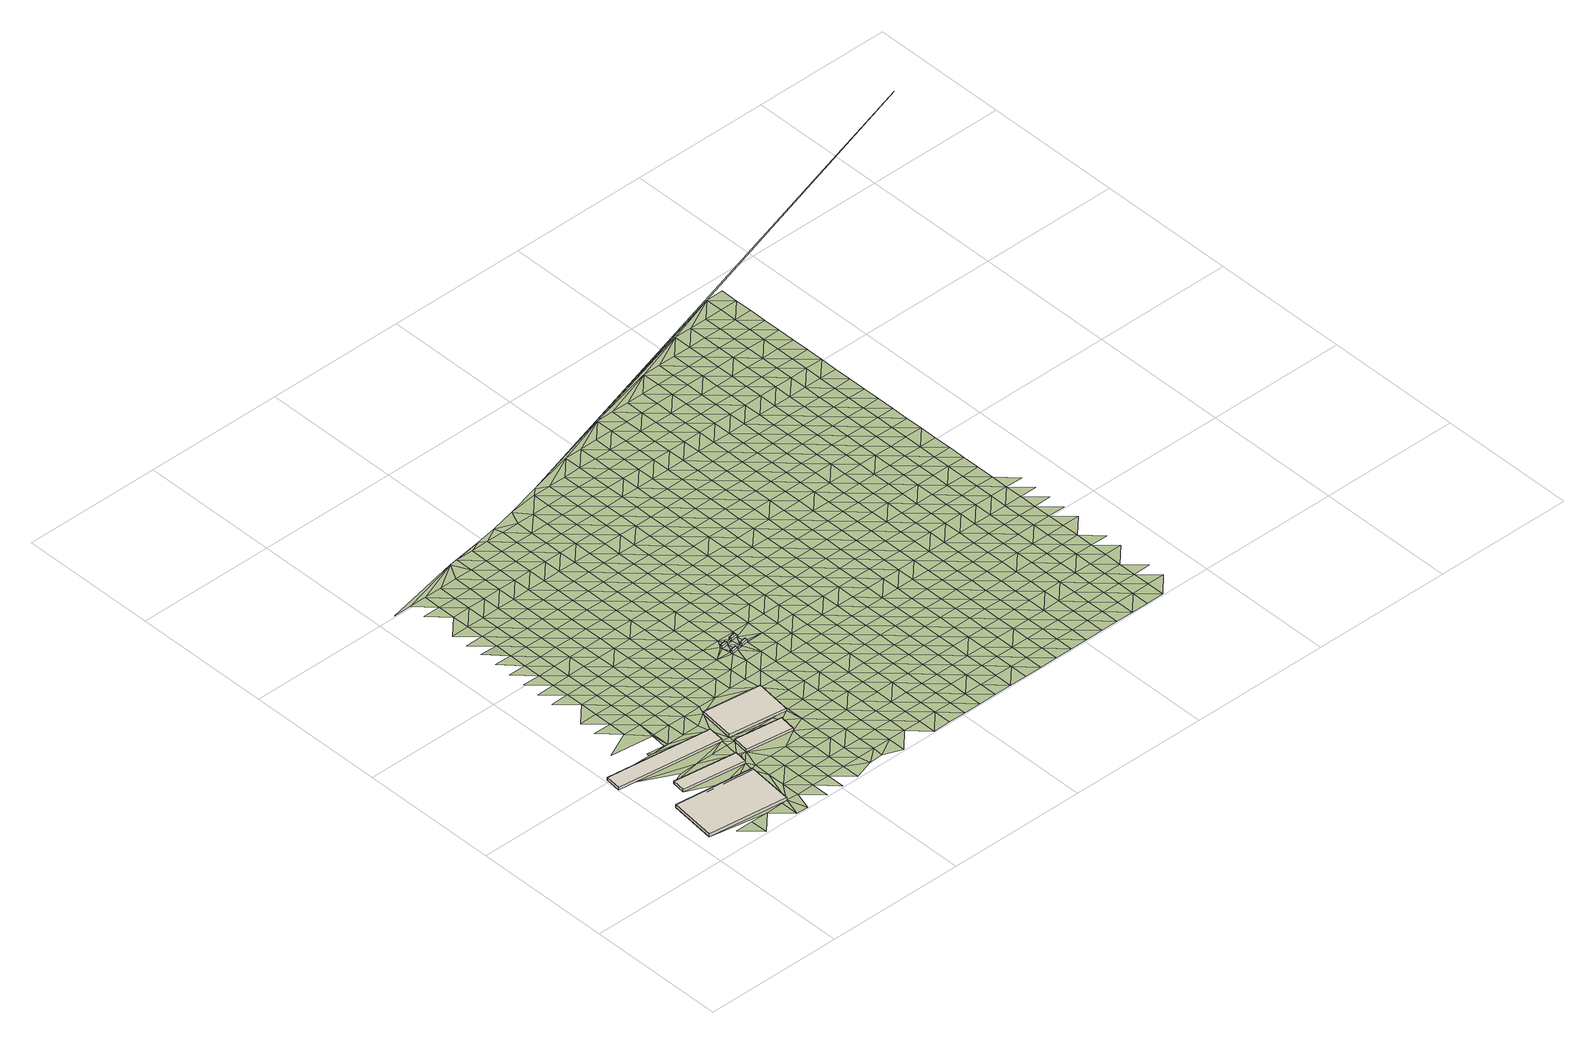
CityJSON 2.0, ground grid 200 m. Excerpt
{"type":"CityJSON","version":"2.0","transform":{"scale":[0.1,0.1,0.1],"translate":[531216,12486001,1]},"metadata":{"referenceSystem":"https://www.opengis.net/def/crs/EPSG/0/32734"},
"CityObjects":{
"building1":{"type":"Building","attributes":{"building":"industrial","building:levels":1,"building_height":4.1,"plus_code":"4FRW3FG7+6HF","ground_height":2.69,"roof_height":6.79},"geometry":[{"type":"Solid","lod":"1","boundaries":[[[[0,1,2,3]],[[1,4,5,2]],[[4,6,7,5]],[[6,0,3,7]],[[3,2,5,7]],[[6,4,1,0]]]]}]},
"building2":{"type":"Building","attributes":{"building":"industrial","building:levels":1,"building_height":4.1,"plus_code":"4FRW3FG7+JHM","ground_height":2.44,"roof_height":6.54},"geometry":[{"type":"Solid","lod":"1","boundaries":[[[[8,9,10,11]],[[9,12,13,10]],[[12,14,15,13]],[[14,8,11,15]],[[11,10,13,15]],[[14,12,9,8]]]]}]},
"building3":{"type":"Building","attributes":{"building":"industrial","building:levels":1,"building_height":4.1,"plus_code":"4FRW3FG7+CMM","ground_height":2.77,"roof_height":6.87},"geometry":[{"type":"Solid","lod":"1","boundaries":[[[[16,17,18,19]],[[17,20,21,18]],[[20,22,23,21]],[[22,16,19,23]],[[19,18,21,23]],[[22,20,17,16]]]]}]},
"building4":{"type":"Building","attributes":{"building":"industrial","building:levels":1,"building_height":4.1,"plus_code":"4FRW3FG8+C3W","ground_height":3.39,"roof_height":7.49},"geometry":[{"type":"Solid","lod":"1","boundaries":[[[[24,25,26,27]],[[25,28,29,26]],[[28,30,31,29]],[[30,24,27,31]],[[27,26,29,31]],[[30,28,25,24]]]]}]},
"building5":{"type":"Building","attributes":{"building":"industrial","building:levels":1,"building_height":4.1,"plus_code":"4FRW3FG8+J4H","ground_height":3.39,"roof_height":7.49},"geometry":[{"type":"Solid","lod":"1","boundaries":[[[[32,33,34,35]],[[33,36,37,34]],[[36,38,39,37]],[[38,32,35,39]],[[35,34,37,39]],[[38,36,33,32]]]]}]},
"building6":{"type":"Building","attributes":{"building":"transportation","building:levels":1,"amenity":"shelter","building_height":4.1,"plus_code":"4FRW3FG8+WCX","ground_height":3.29,"roof_height":7.39},"geometry":[{"type":"Solid","lod":"1","boundaries":[[[[40,41,42,43]],[[41,44,45,42]],[[44,46,47,45]],[[46,40,43,47]],[[43,42,45,47]],[[46,44,41,40]]]]}]},
"building7":{"type":"Building","attributes":{"building":"transportation","building:levels":1,"amenity":"shelter","building_height":4.1,"plus_code":"4FRW3FH8+2C4","ground_height":3.2,"roof_height":7.3},"geometry":[{"type":"Solid","lod":"1","boundaries":[[[[48,49,50,51]],[[49,52,53,50]],[[52,54,55,53]],[[54,48,51,55]],[[51,50,53,55]],[[54,52,49,48]]]]}]},
"building8":{"type":"Building","attributes":{"building":"transportation","building:levels":1,"amenity":"shelter","building_height":4.1,"plus_code":"4FRW3FG8+XG4","ground_height":3.11,"roof_height":7.21},"geometry":[{"type":"Solid","lod":"1","boundaries":[[[[56,57,58,59]],[[57,60,61,58]],[[60,62,63,61]],[[62,56,59,63]],[[59,58,61,63]],[[62,60,57,56]]]]}]},
"building9":{"type":"Building","attributes":{"building":"transportation","building:levels":1,"amenity":"shelter","building_height":4.1,"plus_code":"4FRW3FH8+2G7","ground_height":2.95,"roof_height":7.05},"geometry":[{"type":"Solid","lod":"1","boundaries":[[[[64,65,66,67]],[[65,68,69,66]],[[68,70,71,69]],[[70,64,67,71]],[[67,66,69,71]],[[70,68,65,64]]]]}]},
"terrain1":{"type":"TINRelief","geometry":[{"type":"CompositeSurface","lod":"1","boundaries":[[[72,73,74]],[[72,74,75]],[[76,77,75]],[[78,79,80]],[[0,81,82]],[[80,17,78]],[[83,84,75]],[[76,75,84]],[[85,86,87]],[[88,20,82]],[[84,83,76]],[[89,90,91]],[[92,76,83]],[[93,94,95]],[[87,86,96]],[[78,97,79]],[[78,17,98]],[[95,99,100]],[[92,101,76]],[[102,96,86]],[[90,86,91]],[[81,103,82]],[[99,104,105]],[[88,82,103]],[[101,106,76]],[[107,105,104]],[[76,106,108]],[[96,102,94]],[[99,95,109]],[[81,76,108]],[[95,94,109]],[[110,94,102]],[[78,98,111]],[[103,81,88]],[[90,102,86]],[[112,104,99]],[[106,101,113]],[[114,115,107]],[[110,109,94]],[[97,78,111]],[[109,112,99]],[[116,113,101]],[[102,117,110]],[[118,81,108]],[[81,118,88]],[[104,119,107]],[[114,120,121]],[[109,110,117]],[[108,106,122]],[[112,119,104]],[[117,102,123]],[[113,124,106]],[[125,114,107]],[[88,126,98]],[[118,108,122]],[[127,111,98]],[[120,128,129]],[[106,124,122]],[[88,118,130]],[[123,102,90]],[[112,109,131]],[[119,125,107]],[[126,88,130]],[[127,97,111]],[[117,131,109]],[[98,126,130]],[[120,114,132]],[[133,134,128]],[[119,112,135]],[[136,124,113]],[[130,118,137]],[[125,132,114]],[[137,118,122]],[[127,98,30]],[[30,98,130]],[[131,135,112]],[[136,113,138]],[[139,128,120]],[[117,123,140]],[[141,133,142]],[[30,97,127]],[[125,119,143]],[[124,144,122]],[[123,90,145]],[[132,139,120]],[[131,117,140]],[[119,135,143]],[[140,123,145]],[[136,144,124]],[[97,30,38]],[[146,133,128]],[[90,97,38]],[[142,147,148]],[[132,125,149]],[[137,122,150]],[[139,146,128]],[[151,130,137]],[[135,131,152]],[[143,149,125]],[[144,150,122]],[[30,153,38]],[[142,133,154]],[[147,155,156]],[[140,152,131]],[[139,132,157]],[[146,154,133]],[[145,90,36]],[[38,36,90]],[[135,158,143]],[[144,136,159]],[[149,157,132]],[[150,151,137]],[[36,140,145]],[[160,147,142]],[[155,161,162]],[[152,158,135]],[[163,159,136]],[[154,160,142]],[[38,153,164]],[[165,146,139]],[[149,143,166]],[[150,144,167]],[[157,168,139]],[[162,161,169]],[[155,147,170]],[[152,140,171]],[[158,166,143]],[[159,167,144]],[[151,172,130]],[[154,146,165]],[[171,140,36]],[[160,170,147]],[[139,168,165]],[[30,173,153]],[[149,174,157]],[[151,150,175]],[[176,161,155]],[[158,152,177]],[[178,179,169]],[[166,174,149]],[[175,150,167]],[[160,154,180]],[[181,159,163]],[[170,176,155]],[[171,177,152]],[[168,157,182]],[[165,180,154]],[[183,38,164]],[[166,158,184]],[[185,167,159]],[[186,187,178]],[[174,182,157]],[[175,188,151]],[[170,160,189]],[[161,190,169]],[[164,153,173]],[[176,191,161]],[[158,177,184]],[[36,192,171]],[[168,193,165]],[[160,180,189]],[[188,172,151]],[[185,159,181]],[[178,169,190]],[[174,166,194]],[[168,182,193]],[[161,191,190]],[[195,187,196]],[[176,170,197]],[[192,177,171]],[[175,167,198]],[[184,194,166]],[[185,199,167]],[[180,165,200]],[[189,197,170]],[[201,38,183]],[[186,178,202]],[[182,174,203]],[[188,175,198]],[[200,165,193]],[[198,167,199]],[[191,176,204]],[[184,177,205]],[[190,202,178]],[[194,203,174]],[[173,183,164]],[[189,180,206]],[[197,204,176]],[[192,205,177]],[[188,207,172]],[[208,185,181]],[[200,206,180]],[[193,182,209]],[[210,194,184]],[[199,185,208]],[[202,211,186]],[[203,212,182]],[[207,188,198]],[[196,187,186]],[[213,197,189]],[[191,214,190]],[[215,192,36]],[[204,216,191]],[[205,210,184]],[[208,181,217]],[[200,193,209]],[[173,172,218]],[[206,213,189]],[[209,182,212]],[[202,190,214]],[[203,194,219]],[[172,207,218]],[[191,216,214]],[[173,201,183]],[[204,197,220]],[[198,199,221]],[[210,219,194]],[[222,199,208]],[[206,200,223]],[[192,224,205]],[[213,220,197]],[[211,202,225]],[[226,212,203]],[[207,198,221]],[[218,201,173]],[[209,223,200]],[[221,199,222]],[[227,216,204]],[[210,205,224]],[[211,196,186]],[[225,202,214]],[[219,226,203]],[[192,228,224]],[[213,206,229]],[[220,227,204]],[[217,230,208]],[[209,212,231]],[[207,232,218]],[[215,228,192]],[[201,218,233]],[[223,229,206]],[[219,210,234]],[[222,208,230]],[[235,211,225]],[[226,231,212]],[[232,207,221]],[[230,217,236]],[[220,213,237]],[[216,238,214]],[[201,233,239]],[[227,240,216]],[[224,234,210]],[[241,223,209]],[[233,218,242]],[[213,229,237]],[[225,214,238]],[[226,219,243]],[[222,244,221]],[[216,240,238]],[[231,241,209]],[[218,232,242]],[[201,239,215]],[[196,211,235]],[[227,220,245]],[[219,234,243]],[[244,222,230]],[[246,229,223]],[[224,228,247]],[[239,233,248]],[[237,245,220]],[[249,228,215]],[[235,225,250]],[[231,226,251]],[[232,221,252]],[[241,246,223]],[[242,248,233]],[[240,227,253]],[[224,247,234]],[[238,250,225]],[[243,251,226]],[[228,249,247]],[[252,221,244]],[[237,229,254]],[[230,236,255]],[[245,253,227]],[[239,256,215]],[[241,231,257]],[[258,242,232]],[[246,254,229]],[[248,256,239]],[[243,234,259]],[[244,230,255]],[[250,260,235]],[[251,257,231]],[[258,232,252]],[[235,260,196]],[[261,245,237]],[[240,262,238]],[[253,263,240]],[[234,247,259]],[[242,264,248]],[[254,261,237]],[[265,249,215]],[[256,266,215]],[[267,246,241]],[[250,238,262]],[[268,251,243]],[[252,244,269]],[[257,270,241]],[[240,263,262]],[[242,258,264]],[[253,245,271]],[[259,268,243]],[[269,244,255]],[[266,265,215]],[[272,196,260]],[[254,246,267]],[[249,273,247]],[[261,271,245]],[[241,270,267]],[[260,250,274]],[[257,251,275]],[[256,248,276]],[[258,252,277]],[[248,264,278]],[[279,263,253]],[[274,250,262]],[[268,275,251]],[[249,265,273]],[[40,259,247]],[[277,252,269]],[[261,254,280]],[[266,256,276]],[[271,279,253]],[[248,278,276]],[[260,281,272]],[[282,270,257]],[[267,280,254]],[[268,259,54]],[[247,273,40]],[[258,283,264]],[[269,255,284]],[[281,260,274]],[[275,282,257]],[[258,277,285]],[[271,261,286]],[[263,287,262]],[[265,266,288]],[[46,259,40]],[[279,289,263]],[[284,255,290]],[[259,46,291]],[[292,196,272]],[[259,291,54]],[[270,293,267]],[[283,278,264]],[[261,280,286]],[[276,288,266]],[[258,285,283]],[[274,262,287]],[[275,268,294]],[[269,295,277]],[[296,272,281]],[[270,282,293]],[[263,289,287]],[[279,271,297]],[[268,54,294]],[[269,284,295]],[[41,40,273]],[[291,46,298]],[[280,267,299]],[[273,265,300]],[[286,297,271]],[[288,301,265]],[[46,44,298]],[[281,274,302]],[[282,275,303]],[[304,276,278]],[[277,305,285]],[[299,267,293]],[[291,298,306]],[[278,283,307]],[[296,292,272]],[[289,279,308]],[[302,274,287]],[[294,303,275]],[[265,301,300]],[[295,305,277]],[[44,306,298]],[[52,294,54]],[[41,273,300]],[[286,280,309]],[[276,304,288]],[[284,290,310]],[[297,308,279]],[[278,307,304]],[[281,311,296]],[[312,283,285]],[[56,44,41]],[[299,309,280]],[[44,62,306]],[[64,52,306]],[[293,282,313]],[[294,52,314]],[[295,284,310]],[[302,311,281]],[[315,282,303]],[[290,316,310]],[[285,305,312]],[[62,44,56]],[[300,56,41]],[[317,297,286]],[[287,289,318]],[[64,306,62]],[[319,301,288]],[[308,320,289]],[[314,52,64]],[[299,293,313]],[[307,283,321]],[[309,317,286]],[[313,282,315]],[[288,304,319]],[[302,287,318]],[[294,322,303]],[[323,305,295]],[[311,324,296]],[[289,320,318]],[[56,300,57]],[[292,296,324]],[[322,294,314]],[[321,283,312]],[[62,65,64]],[[308,297,325]],[[323,295,310]],[[60,65,62]],[[309,299,326]],[[300,301,327]],[[307,328,304]],[[317,325,297]],[[319,329,301]],[[57,330,60]],[[311,302,331]],[[315,303,332]],[[314,68,322]],[[313,326,299]],[[328,307,321]],[[333,320,308]],[[57,300,327]],[[316,334,310]],[[312,305,335]],[[322,68,65]],[[331,302,318]],[[332,303,322]],[[301,329,327]],[[336,305,323]],[[317,309,337]],[[319,304,338]],[[325,333,308]],[[324,311,339]],[[57,340,330]],[[315,341,313]],[[60,330,340]],[[321,312,335]],[[326,337,309]],[[65,60,340]],[[338,304,328]],[[335,305,336]],[[323,310,342]],[[343,292,324]],[[331,339,311]],[[332,341,315]],[[325,317,344]],[[320,345,318]],[[329,319,346]],[[65,347,322]],[[333,348,320]],[[340,57,327]],[[342,310,334]],[[326,313,349]],[[328,321,350]],[[317,337,344]],[[346,319,338]],[[318,345,331]],[[322,347,332]],[[323,351,336]],[[339,352,324]],[[320,348,345]],[[349,313,341]],[[335,350,321]],[[340,347,65]],[[333,325,353]],[[324,352,343]],[[351,323,342]],[[337,326,354]],[[355,327,329]],[[344,353,325]],[[346,356,329]],[[339,331,357]],[[341,332,358]],[[338,328,359]],[[336,360,335]],[[354,326,349]],[[350,361,328]],[[348,333,362]],[[340,327,355]],[[342,334,363]],[[345,357,331]],[[358,332,347]],[[329,356,355]],[[360,336,351]],[[337,364,344]],[[359,346,338]],[[353,362,333]],[[328,361,359]],[[352,339,365]],[[349,341,366]],[[350,335,367]],[[364,337,354]],[[340,368,347]],[[369,351,342]],[[357,365,339]],[[358,366,341]],[[367,335,360]],[[353,344,370]],[[348,371,345]],[[372,356,346]],[[343,352,373]],[[362,374,348]],[[340,355,368]],[[369,342,363]],[[354,349,375]],[[361,350,376]],[[370,344,364]],[[346,359,372]],[[357,345,371]],[[360,351,377]],[[365,373,352]],[[366,375,349]],[[348,374,371]],[[376,350,367]],[[353,378,362]],[[358,347,379]],[[355,356,380]],[[368,381,347]],[[351,369,377]],[[364,354,382]],[[361,383,359]],[[378,353,370]],[[356,372,380]],[[365,357,384]],[[366,358,379]],[[367,360,385]],[[354,375,382]],[[379,347,381]],[[386,343,373]],[[383,361,376]],[[374,362,387]],[[363,388,369]],[[371,384,357]],[[377,385,360]],[[370,364,389]],[[390,368,355]],[[359,391,372]],[[387,362,378]],[[355,380,392]],[[375,366,393]],[[376,367,394]],[[389,364,382]],[[391,359,383]],[[373,365,395]],[[374,396,371]],[[384,397,365]],[[393,366,379]],[[390,355,392]],[[385,394,367]],[[378,370,398]],[[399,381,368]],[[372,400,380]],[[377,369,401]],[[374,387,396]],[[402,369,388]],[[375,403,382]],[[383,376,404]],[[398,370,389]],[[365,397,395]],[[400,372,391]],[[395,386,373]],[[384,371,405]],[[385,377,401]],[[403,375,393]],[[368,390,399]],[[376,394,404]],[[401,369,402]],[[406,387,378]],[[379,381,407]],[[392,380,408]],[[405,371,396]],[[389,382,409]],[[391,383,410]],[[406,378,398]],[[408,380,400]],[[397,384,411]],[[393,379,407]],[[394,385,412]],[[409,382,403]],[[407,381,399]],[[410,383,404]],[[392,413,390]],[[414,402,388]],[[411,384,405]],[[412,385,401]],[[389,415,398]],[[396,387,416]],[[417,400,391]],[[406,418,387]],[[413,392,408]],[[397,419,395]],[[403,393,420]],[[394,421,404]],[[389,409,415]],[[410,417,391]],[[405,396,416]],[[390,422,399]],[[402,423,401]],[[419,397,411]],[[407,420,393]],[[416,387,418]],[[412,421,394]],[[386,395,424]],[[425,406,398]],[[400,426,408]],[[422,390,413]],[[414,423,402]],[[403,427,409]],[[410,404,428]],[[398,415,425]],[[417,426,400]],[[411,405,429]],[[399,430,407]],[[431,412,401]],[[432,395,419]],[[420,427,403]],[[421,428,404]],[[418,406,433]],[[434,413,408]],[[416,429,405]],[[399,422,430]],[[423,431,401]],[[415,409,435]],[[436,417,410]],[[425,433,406]],[[432,424,395]],[[426,434,408]],[[411,437,419]],[[420,407,438]],[[421,412,439]],[[409,427,435]],[[436,410,428]],[[440,386,424]],[[429,437,411]],[[438,407,430]],[[431,439,412]],[[441,425,415]],[[416,418,442]],[[413,443,422]],[[426,417,444]],[[445,423,414]],[[433,446,418]],[[434,447,413]],[[432,419,448]],[[427,420,449]],[[450,428,421]],[[435,441,415]],[[417,436,444]],[[429,416,442]],[[430,422,443]],[[431,423,445]],[[437,448,419]],[[442,418,446]],[[449,420,438]],[[413,447,443]],[[414,451,445]],[[439,450,421]],[[433,425,452]],[[434,426,453]],[[424,432,454]],[[435,427,455]],[[456,436,428]],[[441,452,425]],[[444,453,426]],[[437,429,457]],[[438,430,458]],[[439,431,459]],[[448,454,432]],[[427,449,455]],[[450,456,428]],[[460,446,433]],[[447,434,461]],[[457,429,442]],[[443,458,430]],[[445,459,431]],[[441,435,462]],[[444,436,463]],[[452,460,433]],[[453,461,434]],[[440,424,464]],[[465,448,437]],[[438,466,449]],[[454,464,424]],[[455,462,435]],[[456,463,436]],[[446,467,442]],[[451,468,445]],[[469,450,439]],[[437,457,465]],[[458,466,438]],[[459,470,439]],[[443,447,471]],[[472,453,444]],[[460,467,446]],[[461,473,447]],[[454,448,474]],[[475,452,441]],[[455,449,476]],[[456,450,469]],[[462,477,441]],[[463,472,444]],[[439,470,469]],[[457,442,478]],[[458,443,471]],[[459,445,479]],[[465,474,448]],[[466,476,449]],[[447,473,471]],[[460,452,475]],[[461,453,480]],[[441,477,475]],[[467,478,442]],[[479,445,468]],[[464,454,481]],[[482,462,455]],[[463,456,483]],[[472,480,453]],[[484,465,457]],[[466,458,485]],[[486,470,459]],[[454,474,481]],[[476,482,455]],[[469,483,456]],[[467,460,487]],[[488,473,461]],[[478,484,457]],[[485,458,471]],[[479,486,459]],[[489,477,462]],[[472,463,490]],[[475,487,460]],[[480,488,461]],[[491,474,465]],[[492,476,466]],[[470,493,469]],[[481,494,464]],[[482,489,462]],[[463,483,490]],[[440,464,495]],[[478,467,496]],[[497,471,473]],[[479,468,498]],[[484,491,465]],[[492,466,485]],[[470,486,493]],[[477,499,475]],[[480,472,500]],[[467,487,496]],[[473,488,497]],[[481,474,501]],[[482,476,502]],[[483,469,503]],[[477,489,499]],[[490,500,472]],[[484,478,504]],[[485,471,505]],[[486,479,506]],[[491,501,474]],[[502,476,492]],[[503,469,493]],[[487,475,507]],[[488,480,508]],[[496,504,478]],[[497,505,471]],[[506,479,498]],[[495,464,494]],[[509,494,481]],[[489,482,510]],[[490,483,511]],[[507,475,499]],[[500,508,480]],[[491,484,512]],[[492,485,513]],[[501,509,481]],[[502,510,482]],[[503,511,483]],[[496,487,514]],[[493,486,515]],[[504,512,484]],[[505,513,485]],[[506,516,486]],[[497,488,517]],[[518,500,490]],[[507,514,487]],[[508,519,488]],[[499,489,520]],[[492,521,502]],[[503,493,515]],[[509,522,494]],[[510,523,489]],[[511,518,490]],[[515,486,516]],[[491,524,501]],[[525,504,496]],[[505,497,517]],[[526,506,498]],[[512,527,491]],[[492,513,521]],[[517,488,519]],[[507,499,520]],[[508,500,528]],[[495,494,522]],[[520,489,523]],[[514,525,496]],[[509,501,524]],[[510,502,529]],[[511,503,530]],[[491,527,524]],[[518,528,500]],[[512,504,531]],[[513,505,532]],[[533,516,506]],[[521,529,502]],[[515,530,503]],[[514,507,534]],[[535,519,508]],[[525,531,504]],[[532,505,517]],[[506,526,533]],[[522,509,536]],[[537,523,510]],[[518,511,538]],[[520,534,507]],[[528,535,508]],[[539,527,512]],[[513,540,521]],[[515,516,541]],[[524,536,509]],[[529,537,510]],[[530,538,511]],[[525,514,542]],[[531,539,512]],[[532,540,513]],[[533,541,516]],[[523,543,520]],[[517,519,544]],[[528,518,545]],[[495,546,440]],[[534,542,514]],[[535,547,519]],[[495,522,548]],[[549,529,521]],[[550,530,515]],[[536,551,522]],[[537,543,523]],[[518,538,545]],[[527,552,524]],[[531,525,553]],[[532,517,544]],[[526,554,533]],[[539,555,527]],[[540,549,521]],[[544,519,547]],[[541,550,515]],[[556,534,520]],[[535,528,557]],[[522,551,548]],[[525,542,553]],[[536,524,552]],[[537,529,558]],[[559,538,530]],[[543,556,520]],[[527,555,552]],[[545,557,528]],[[539,531,560]],[[532,561,540]],[[533,562,541]],[[529,549,558]],[[550,559,530]],[[563,542,534]],[[547,535,564]],[[553,560,531]],[[544,561,532]],[[562,533,554]],[[551,536,565]],[[543,537,566]],[[545,538,567]],[[556,563,534]],[[557,564,535]],[[555,539,568]],[[549,540,569]],[[550,541,570]],[[565,536,552]],[[558,566,537]],[[559,567,538]],[[553,542,571]],[[560,568,539]],[[561,569,540]],[[562,570,541]],[[551,572,548]],[[556,543,573]],[[544,547,574]],[[575,557,545]],[[563,571,542]],[[564,576,547]],[[558,549,577]],[[559,550,578]],[[572,551,565]],[[566,573,543]],[[567,575,545]],[[555,579,552]],[[580,560,553]],[[561,544,574]],[[562,554,581]],[[568,582,555]],[[569,577,549]],[[574,547,576]],[[570,578,550]],[[548,546,495]],[[564,557,583]],[[571,580,553]],[[565,552,579]],[[584,563,556]],[[585,566,558]],[[567,559,586]],[[587,548,572]],[[555,582,579]],[[573,588,556]],[[575,583,557]],[[568,560,589]],[[569,561,590]],[[591,570,562]],[[577,585,558]],[[586,559,578]],[[571,563,584]],[[592,576,564]],[[556,588,584]],[[580,589,560]],[[574,590,561]],[[581,591,562]],[[572,565,593]],[[573,566,594]],[[575,567,595]],[[583,592,564]],[[596,582,568]],[[577,569,597]],[[598,578,570]],[[579,593,565]],[[585,594,566]],[[586,595,567]],[[580,571,599]],[[576,600,574]],[[589,596,568]],[[590,597,569]],[[598,570,591]],[[546,548,587]],[[601,588,573]],[[583,575,602]],[[584,599,571]],[[592,600,576]],[[587,572,603]],[[585,577,604]],[[593,605,572]],[[594,601,573]],[[595,602,575]],[[582,606,579]],[[589,580,607]],[[608,590,574]],[[591,581,609]],[[586,578,610]],[[596,611,582]],[[577,597,604]],[[612,578,598]],[[588,613,584]],[[592,583,614]],[[572,605,603]],[[580,599,607]],[[600,608,574]],[[593,579,606]],[[594,585,615]],[[595,586,610]],[[588,601,613]],[[582,611,606]],[[583,602,614]],[[610,578,612]],[[596,589,616]],[[617,597,590]],[[598,591,618]],[[604,615,585]],[[599,584,619]],[[600,592,620]],[[546,587,603]],[[607,616,589]],[[608,617,590]],[[609,618,591]],[[605,593,621]],[[601,594,622]],[[602,595,623]],[[619,584,613]],[[614,620,592]],[[611,596,624]],[[604,597,625]],[[612,598,626]],[[621,593,606]],[[615,622,594]],[[610,623,595]],[[607,599,627]],[[608,600,628]],[[616,624,596]],[[617,625,597]],[[618,626,598]],[[605,629,603]],[[602,630,614]],[[619,627,599]],[[620,628,600]],[[613,601,631]],[[632,615,604]],[[629,605,621]],[[622,633,601]],[[623,630,602]],[[611,634,606]],[[635,616,607]],[[618,609,636]],[[610,612,637]],[[624,638,611]],[[625,632,604]],[[626,639,612]],[[546,603,640]],[[619,613,631]],[[608,641,617]],[[620,614,642]],[[631,601,633]],[[627,635,607]],[[628,643,608]],[[621,606,634]],[[622,615,644]],[[623,610,637]],[[640,603,629]],[[611,638,634]],[[630,642,614]],[[637,612,639]],[[624,616,645]],[[625,617,641]],[[618,646,626]],[[632,644,615]],[[608,643,641]],[[627,619,647]],[[620,648,628]],[[635,645,616]],[[646,618,636]],[[629,621,649]],[[650,633,622]],[[630,623,651]],[[652,546,640]],[[631,647,619]],[[642,648,620]],[[653,638,624]],[[632,625,654]],[[639,626,655]],[[634,649,621]],[[644,650,622]],[[637,651,623]],[[635,627,656]],[[643,628,657]],[[645,653,624]],[[641,654,625]],[[655,626,646]],[[631,633,658]],[[647,656,627]],[[648,657,628]],[[640,629,659]],[[642,630,660]],[[639,661,637]],[[649,662,629]],[[650,658,633]],[[651,663,630]],[[638,664,634]],[[645,635,665]],[[644,632,666]],[[653,667,638]],[[654,668,632]],[[661,639,655]],[[652,640,659]],[[669,647,631]],[[643,670,641]],[[648,642,660]],[[646,636,671]],[[629,662,659]],[[635,656,665]],[[657,672,643]],[[630,663,660]],[[649,634,664]],[[650,644,666]],[[651,637,673]],[[658,669,631]],[[638,667,664]],[[632,668,666]],[[653,645,674]],[[654,641,670]],[[655,646,671]],[[643,672,670]],[[636,675,671]],[[673,637,661]],[[676,656,647]],[[657,648,677]],[[665,674,645]],[[662,649,678]],[[658,650,679]],[[663,651,680]],[[681,652,659]],[[669,676,647]],[[677,648,660]],[[682,440,546]],[[667,653,683]],[[668,654,684]],[[661,655,685]],[[678,649,664]],[[679,650,666]],[[680,651,673]],[[665,656,686]],[[672,657,687]],[[688,546,652]],[[674,683,653]],[[684,654,670]],[[685,655,671]],[[662,689,659]],[[669,658,690]],[[663,691,660]],[[676,686,656]],[[687,657,677]],[[668,692,666]],[[673,661,693]],[[689,662,678]],[[690,658,679]],[[663,680,691]],[[667,694,664]],[[695,674,665]],[[675,696,671]],[[683,697,667]],[[692,668,684]],[[693,661,685]],[[681,659,698]],[[672,699,670]],[[677,660,700]],[[686,695,665]],[[672,687,701]],[[678,664,694]],[[702,676,669]],[[679,666,703]],[[698,659,689]],[[667,697,694]],[[669,690,704]],[[700,660,691]],[[683,674,705]],[[684,670,699]],[[673,706,680]],[[685,671,707]],[[703,666,692]],[[672,701,699]],[[673,693,708]],[[652,681,688]],[[686,676,702]],[[677,709,687]],[[669,704,702]],[[695,705,674]],[[707,671,696]],[[689,678,710]],[[679,711,690]],[[691,680,706]],[[681,698,712]],[[709,677,700]],[[673,708,706]],[[713,697,683]],[[692,684,714]],[[685,715,693]],[[694,710,678]],[[679,703,711]],[[695,686,716]],[[687,717,701]],[[705,713,683]],[[699,714,684]],[[685,707,715]],[[690,718,704]],[[700,691,719]],[[702,716,686]],[[687,709,717]],[[698,689,720]],[[693,721,708]],[[710,722,689]],[[711,718,690]],[[706,719,691]],[[694,697,723]],[[703,692,724]],[[705,695,725]],[[713,726,697]],[[714,727,692]],[[715,721,693]],[[688,681,712]],[[712,698,720]],[[704,728,702]],[[699,701,729]],[[707,696,730]],[[689,722,720]],[[695,716,725]],[[701,717,731]],[[710,694,723]],[[711,703,724]],[[709,700,732]],[[708,733,706]],[[704,718,728]],[[697,726,723]],[[692,727,724]],[[719,734,700]],[[713,705,735]],[[714,699,729]],[[715,707,730]],[[701,731,729]],[[708,721,733]],[[716,702,736]],[[717,709,732]],[[725,735,705]],[[700,734,732]],[[722,710,737]],[[738,718,711]],[[719,706,739]],[[740,712,720]],[[736,702,728]],[[726,713,741]],[[727,714,742]],[[743,721,715]],[[737,710,723]],[[738,711,724]],[[733,739,706]],[[725,716,744]],[[745,731,717]],[[712,740,688]],[[735,741,713]],[[729,742,714]],[[722,746,720]],[[734,719,747]],[[736,744,716]],[[745,717,732]],[[728,718,748]],[[727,749,724]],[[688,750,546]],[[746,722,737]],[[751,718,738]],[[739,747,719]],[[726,752,723]],[[753,735,725]],[[733,721,754]],[[741,755,726]],[[742,749,727]],[[740,720,756]],[[736,728,748]],[[731,757,729]],[[734,758,732]],[[748,718,751]],[[744,753,725]],[[759,731,745]],[[737,723,752]],[[738,724,760]],[[739,733,754]],[[756,720,746]],[[726,755,752]],[[747,758,734]],[[741,735,761]],[[742,729,757]],[[749,760,724]],[[731,759,757]],[[740,762,688]],[[744,736,763]],[[745,732,764]],[[753,761,735]],[[746,737,765]],[[738,766,751]],[[747,739,767]],[[762,740,756]],[[748,763,736]],[[758,764,732]],[[768,755,741]],[[749,742,769]],[[752,765,737]],[[760,766,738]],[[753,744,770]],[[745,771,759]],[[761,768,741]],[[757,769,742]],[[751,772,748]],[[773,688,762]],[[763,770,744]],[[764,771,745]],[[756,746,774]],[[758,747,775]],[[765,776,746]],[[766,772,751]],[[755,777,752]],[[761,753,778]],[[760,749,779]],[[768,780,755]],[[769,781,749]],[[762,756,774]],[[763,748,782]],[[757,759,783]],[[764,758,775]],[[746,776,774]],[[753,770,778]],[[771,784,759]],[[765,752,777]],[[766,760,779]],[[772,782,748]],[[755,780,777]],[[749,781,779]],[[768,761,785]],[[769,757,783]],[[759,784,783]],[[773,762,786]],[[770,763,787]],[[771,764,788]],[[778,785,761]],[[776,765,789]],[[772,766,790]],[[786,762,774]],[[782,787,763]],[[780,768,791]],[[781,769,792]],[[789,765,777]],[[790,766,779]],[[773,750,688]],[[770,793,778]],[[784,771,794]],[[785,791,768]],[[783,792,769]],[[776,795,774]],[[782,772,796]],[[797,773,786]],[[787,793,770]],[[781,798,779]],[[795,776,789]],[[796,772,790]],[[780,799,777]],[[785,778,800]],[[783,784,801]],[[791,802,780]],[[792,798,781]],[[786,774,803]],[[787,782,804]],[[682,546,750]],[[793,800,778]],[[789,777,799]],[[790,779,805]],[[803,774,795]],[[780,802,799]],[[804,782,796]],[[785,806,791]],[[792,783,807]],[[798,805,779]],[[773,797,750]],[[786,808,797]],[[793,787,809]],[[800,806,785]],[[795,789,810]],[[790,811,796]],[[786,803,808]],[[804,809,787]],[[802,791,812]],[[799,810,789]],[[805,811,790]],[[800,793,813]],[[806,812,791]],[[797,808,814]],[[809,813,793]],[[803,795,815]],[[804,796,816]],[[810,817,795]],[[811,818,796]],[[799,802,819]],[[806,800,820]],[[750,797,814]],[[812,821,802]],[[808,803,815]],[[809,804,816]],[[795,817,815]],[[816,796,818]],[[800,813,820]],[[810,799,819]],[[802,821,819]],[[812,806,822]],[[823,814,808]],[[813,809,824]],[[820,822,806]],[[817,810,825]],[[823,808,815]],[[816,824,809]],[[821,812,826]],[[825,810,819]],[[813,827,820]],[[822,826,812]],[[750,814,828]],[[817,829,815]],[[830,814,823]],[[824,827,813]],[[829,817,825]],[[821,831,819]],[[822,820,832]],[[828,814,830]],[[826,833,821]],[[823,815,834]],[[827,832,820]],[[825,819,831]],[[834,815,829]],[[821,833,831]],[[822,835,826]],[[823,836,830]],[[832,835,822]],[[829,825,837]],[[836,823,834]],[[833,826,838]],[[831,837,825]],[[830,839,828]],[[835,838,826]],[[839,830,836]],[[834,829,840]],[[837,841,829]],[[750,828,682]],[[831,833,842]],[[838,843,833]],[[836,834,840]],[[844,828,839]],[[829,841,840]],[[837,831,842]],[[833,843,842]],[[839,836,845]],[[841,837,846]],[[845,836,840]],[[842,846,837]],[[682,828,844]],[[844,839,847]],[[841,848,840]],[[847,839,845]],[[846,848,841]],[[845,840,849]],[[850,844,847]],[[848,849,840]],[[682,844,850]],[[845,851,847]],[[849,851,845]],[[850,847,852]],[[851,853,847]],[[682,850,852]],[[852,847,853]],[[854,682,852]],[[855,440,682]]]}]}
},
"vertices":[
[286,1097,17],[206,417,17],[206,417,58],[286,1097,58],[1353,281,17],[1353,281,58],[1428,969,17],[1428,969,58],
[1560,1852,14],[34,2034,14],[34,2034,55],[1560,1852,55],[6,1802,14],[6,1802,55],[1532,1620,14],[1532,1620,55],
[1483,1313,18],[571,1433,18],[571,1433,59],[1483,1313,59],[545,1243,18],[545,1243,59],[1457,1123,18],[1457,1123,59],
[1603,1265,24],[2290,1174,24],[2290,1174,65],[1603,1265,65],[2323,1413,24],[2323,1413,65],[1635,1505,24],[1635,1505,65],
[2482,1502,24],[2550,2029,24],[2550,2029,65],[2482,1502,65],[1711,2136,24],[1711,2136,65],[1643,1609,24],[1643,1609,65],
[2740,2720,23],[2833,2734,23],[2833,2734,64],[2740,2720,64],[2828,2771,23],[2828,2771,64],[2735,2756,23],[2735,2756,64],
[2714,2875,22],[2807,2889,22],[2807,2889,63],[2714,2875,63],[2802,2926,22],[2802,2926,63],[2709,2911,22],[2709,2911,63],
[2927,2751,21],[3020,2765,21],[3020,2765,62],[2927,2751,62],[3015,2802,21],[3015,2802,62],[2921,2788,21],[2921,2788,62],
[2900,2908,20],[2993,2922,20],[2993,2922,60],[2900,2908,60],[2988,2959,20],[2988,2959,60],[2895,2945,20],[2895,2945,60],
[765,267,22],[515,267,20],[765,12,25],[1016,267,22],[1353,281,23],[206,417,18],[1016,1517,20],[264,1767,16],[765,1517,19],[1428,969,25],[1016,1017,20],[1267,12,25],[1267,267,23],[713,2027,18],[765,2017,18],[717,2061,18],[1457,1123,25],[264,2017,15],[1560,1852,24],[515,2017,17],[1437,6,26],[382,2337,15],[997,2259,19],[765,2517,18],[967,2029,20],[1532,1620,24],[1483,1313,25],[765,2767,19],[515,2767,18],[1517,267,25],[1016,2017,20],[1267,1017,22],[765,3017,20],[515,3017,19],[1517,517,24],[765,3267,21],[1517,767,24],[1016,2517,21],[1016,2267,19],[1267,1517,22],[1016,2767,21],[1768,267,26],[765,3517,20],[515,3517,16],[1768,12,27],[1267,2267,21],[1517,1017,25],[1016,3017,22],[765,3767,17],[515,3767,14],[1768,767,25],[1267,2017,22],[1768,517,26],[1016,3267,23],[1517,1267,25],[1517,1517,24],[765,4017,15],[515,4017,14],[1603,1265,25],[1267,2517,22],[1016,3517,22],[765,4267,14],[515,4267,15],[1267,2767,22],[2019,267,26],[1768,1017,26],[2019,12,27],[1016,3767,20],[1517,2267,22],[515,4517,27],[765,4517,22],[1267,3017,23],[2019,517,26],[1517,2017,23],[1016,4017,18],[765,4767,20],[515,4767,35],[1267,3267,24],[2019,767,26],[2019,1017,26],[1517,2517,23],[1768,1517,26],[1016,4267,16],[765,5022,12],[515,5022,13],[1267,3517,24],[1517,2767,23],[2270,267,27],[1016,4517,15],[765,5272,11],[515,5272,9],[2270,12,27],[2019,1517,26],[1267,4017,21],[1517,3017,24],[2270,517,26],[1267,3767,24],[765,5522,9],[1016,4767,15],[1768,2267,23],[2290,1174,27],[2323,1413,27],[1517,3267,25],[2270,767,26],[1016,5022,12],[1768,2517,23],[765,5772,10],[515,5772,10],[1267,4267,18],[2561,105,27],[1517,3517,26],[2270,1517,27],[1768,2767,24],[2520,267,27],[765,6022,13],[515,6022,14],[2270,1017,27],[1267,4517,12],[1016,5522,9],[1016,5272,10],[2019,2267,25],[1517,3767,26],[1768,3017,24],[264,6022,13],[1396,6258,17],[1267,4767,12],[2520,767,27],[2520,517,27],[1517,4017,23],[2482,1502,26],[1016,5772,11],[1768,3267,25],[1267,5022,11],[2019,2517,25],[1517,4267,19],[2520,1017,26],[2771,267,26],[1768,3767,26],[2019,2767,25],[1016,6022,14],[1768,3517,26],[1517,4517,14],[1267,5522,10],[2550,2029,25],[1267,5272,10],[2758,113,25],[2520,1267,26],[2019,3017,24],[1517,4767,14],[2771,767,25],[2771,517,25],[1768,4017,24],[2270,2517,25],[1267,5772,12],[2019,3267,25],[1517,5022,14],[2270,2267,26],[1768,4267,20],[3022,267,24],[2019,3517,25],[2771,1017,24],[2520,1517,26],[2270,2767,24],[1267,6022,13],[3022,12,24],[1768,4517,16],[1517,5522,14],[2520,1767,26],[1517,5272,14],[2019,3767,25],[2771,1267,24],[2270,3017,24],[3022,517,23],[1768,4767,17],[2019,4017,24],[2520,2517,24],[2771,1517,25],[2520,2267,25],[1517,5772,14],[2270,3267,24],[3022,767,23],[1768,5022,17],[2019,4267,22],[3272,267,22],[2771,1767,25],[2270,3517,24],[3022,1017,23],[2520,2767,24],[1517,6022,15],[2019,4517,20],[1768,5522,15],[1768,5272,16],[3022,1267,23],[2771,2267,24],[2771,2017,24],[2270,4017,24],[2520,3017,23],[3272,517,21],[2270,3767,24],[2019,4767,19],[1517,6272,17],[2771,2517,23],[1768,5772,15],[2520,3267,23],[3022,1767,24],[3272,767,21],[3022,1517,24],[2019,5022,18],[2270,4267,22],[1768,6022,15],[2520,3517,23],[3272,1267,21],[3523,267,21],[3272,1017,21],[2270,4517,21],[2019,5522,17],[3022,2017,23],[2019,5272,18],[3523,12,21],[2714,2875,23],[1928,6336,17],[2520,3767,23],[2771,3017,22],[3523,517,21],[1768,6272,17],[2270,4767,20],[2771,2767,23],[2520,4017,22],[3022,2517,22],[3022,2267,22],[2019,5772,16],[2771,3267,22],[3272,1767,22],[3523,767,21],[2807,2889,23],[3272,1517,21],[2270,5022,20],[2520,4267,21],[3774,267,21],[2019,6022,16],[3523,1017,22],[2771,3767,21],[2895,2945,22],[2771,3517,21],[3774,12,21],[2520,4517,21],[2270,5522,17],[3272,2017,23],[2270,5272,18],[3523,1267,22],[3022,3017,20],[3774,517,21],[2019,6272,17],[2520,4767,20],[2771,4017,20],[3272,2517,20],[3523,1517,22],[3272,2267,21],[3022,2767,21],[2270,5772,16],[3022,3267,19],[2520,5022,19],[4025,12,20],[3774,1017,24],[3774,767,22],[2771,4267,19],[3523,1767,22],[2270,6022,16],[3272,2767,20],[3022,3517,20],[4025,267,21],[2243,6392,17],[2771,4517,19],[2520,5522,17],[3523,2017,22],[3272,3017,19],[2520,5272,18],[3022,3767,19],[3774,1267,26],[4025,517,21],[2270,6272,17],[2771,4767,18],[3022,4017,18],[3523,2517,20],[3523,2267,21],[2520,5772,16],[3272,3267,18],[3774,1767,23],[4025,767,22],[3774,1517,25],[2771,5022,18],[4275,12,20],[3022,4267,17],[2520,6022,16],[3272,3517,19],[4025,1017,25],[3523,2767,19],[4275,267,21],[3022,4517,17],[2771,5522,17],[3774,2017,22],[2520,6272,16],[2771,5272,18],[3272,3767,19],[4025,1267,25],[4275,517,22],[3022,4767,16],[3523,3267,17],[3774,2267,20],[3523,3017,18],[3272,4017,18],[4025,1517,24],[2771,5772,17],[4275,767,22],[2608,6471,17],[3022,5022,17],[4526,12,21],[3272,4267,17],[3774,2767,18],[4025,1767,22],[3774,2517,19],[3523,3517,17],[4275,1017,24],[2771,6272,16],[3022,5272,18],[2771,6022,16],[3272,4517,16],[3774,3017,17],[4025,2017,21],[4526,517,23],[4526,267,22],[3523,3767,17],[4275,1267,25],[3022,5522,17],[3272,4767,16],[3774,3267,17],[4025,2267,19],[3523,4017,16],[4275,1517,24],[3022,5772,17],[4526,767,23],[4025,2517,19],[4777,12,21],[3523,4267,16],[3272,5272,18],[4275,1767,21],[3272,5022,16],[3022,6022,17],[3774,3517,17],[4526,1017,24],[4025,2767,18],[4777,267,23],[3022,6522,14],[3523,4517,15],[4275,2017,20],[3774,3767,17],[4526,1267,25],[3272,5522,18],[4025,3017,17],[4777,517,23],[3022,6272,15],[3523,4767,14],[4275,2267,18],[3774,4017,16],[4526,1517,22],[3272,5772,17],[4025,3267,17],[4777,767,23],[3116,6608,14],[3774,4267,16],[3523,5272,17],[4275,2767,18],[4526,1767,20],[5027,267,22],[3523,5022,16],[4275,2517,17],[3272,6022,17],[4025,3517,17],[4777,1017,23],[5027,12,21],[3774,4517,15],[4526,2017,19],[3272,6272,15],[4025,3767,17],[4777,1267,23],[3523,5522,17],[4275,3017,17],[5027,517,22],[3774,4767,14],[4526,2267,17],[4025,4017,16],[4777,1517,21],[3272,6522,13],[3523,5772,17],[4275,3267,17],[3774,5022,15],[5278,12,20],[5027,1017,22],[5027,767,22],[4526,2767,17],[4777,1767,18],[4526,2517,16],[3523,6022,16],[4025,4517,16],[4275,3517,17],[4025,4267,16],[3774,5272,17],[5278,267,21],[4777,2017,17],[3523,6272,15],[4275,3767,17],[5027,1267,22],[3774,5522,17],[4526,3017,16],[5278,517,22],[4025,4767,15],[4777,2267,15],[4275,4017,17],[5027,1517,19],[3774,5772,17],[4526,3267,17],[5278,767,21],[3523,6522,13],[3774,6772,11],[4025,5022,16],[4777,2517,15],[5529,12,20],[4275,4267,16],[5027,1767,17],[3774,6022,15],[4526,3517,17],[5278,1017,21],[4025,5272,16],[4777,2767,16],[5529,267,21],[4275,4517,16],[5027,2017,16],[3774,6272,13],[4526,3767,17],[5278,1267,21],[4025,5522,16],[4777,3017,16],[4275,4767,16],[5529,767,21],[5529,517,21],[5027,2517,15],[5278,1517,19],[5027,2267,15],[4526,4267,16],[4777,3267,16],[3774,6522,12],[4526,4017,16],[4025,6022,14],[4275,5022,16],[5780,12,20],[4025,5772,16],[5278,1767,17],[4777,3517,17],[5529,1017,21],[4275,5272,16],[5027,2767,15],[5780,267,20],[4526,4517,16],[5278,2017,16],[4025,6272,13],[4777,3767,16],[5529,1267,20],[4275,5522,16],[5027,3017,16],[5780,517,21],[4526,4767,16],[4777,4017,16],[5278,2517,14],[5529,1517,18],[4526,7022,11],[5278,2267,15],[4025,6772,10],[5027,3267,16],[5780,767,20],[4025,6522,12],[4275,6022,14],[4526,5022,16],[6030,12,20],[4275,5772,15],[4777,4267,16],[5529,1767,17],[5027,3517,16],[5780,1017,20],[4526,5272,15],[5278,2767,15],[6030,267,20],[4777,4517,16],[5529,2017,16],[4275,6272,13],[5027,3767,16],[5780,1267,19],[4526,5522,15],[5278,3017,15],[6030,517,21],[4777,4767,16],[4275,6522,12],[5027,4017,16],[5529,2517,14],[5780,1517,18],[5529,2267,15],[5278,3267,16],[6030,767,20],[4526,6022,14],[4777,5022,16],[6281,12,21],[4526,5772,15],[5780,1767,16],[5027,4517,16],[5278,3517,16],[6030,1017,19],[4275,6772,11],[5027,4267,16],[4777,5272,15],[5529,2767,15],[6281,267,20],[5780,2017,15],[4526,6272,13],[5278,3767,16],[6030,1267,19],[4777,5522,15],[5529,3017,15],[6281,517,21],[5027,4767,16],[5780,2267,15],[5278,4017,16],[6030,1517,17],[4526,6772,11],[5529,3267,15],[4526,6522,12],[4777,6022,14],[5027,5022,16],[5780,2517,14],[6531,12,20],[6281,1017,21],[4777,5772,15],[6281,767,21],[5278,4267,16],[6030,1767,16],[5529,3517,14],[5027,5272,16],[5780,2767,15],[6531,267,20],[5278,4517,16],[6030,2017,15],[4777,6272,13],[5529,3767,14],[6281,1267,21],[5027,5522,16],[5780,3017,14],[6531,517,20],[5278,4767,16],[6030,2267,14],[4777,6522,12],[6281,1517,20],[5529,4267,15],[5780,3267,14],[5529,4017,15],[5027,6022,14],[5278,5022,16],[6782,12,19],[6531,1017,21],[5027,5772,15],[6531,767,21],[4777,6772,11],[6030,2767,14],[6281,1767,18],[6030,2517,14],[5780,3517,14],[5278,5272,16],[6782,267,19],[5529,4517,15],[6281,2017,15],[5027,6272,13],[5780,3767,13],[6531,1267,20],[4777,7022,12],[5278,5522,16],[6030,3017,14],[6782,517,20],[5529,4767,16],[6281,2267,14],[5780,4017,14],[5027,6772,11],[6531,1767,17],[6782,767,21],[5027,6522,12],[6531,1517,20],[5278,6022,14],[5529,5022,16],[6030,3517,14],[5278,5772,14],[6030,3267,14],[5780,4267,15],[6281,2767,14],[7033,267,19],[6281,2517,14],[6782,1017,21],[5529,5272,16],[7033,12,19],[5780,4517,15],[6531,2017,15],[5278,6272,13],[6030,3767,14],[6782,1267,21],[5027,7022,12],[7033,7772,13],[5529,5522,15],[6281,3017,14],[7033,517,20],[5780,4767,15],[6531,2267,15],[5529,7272,13],[5278,6522,12],[6030,4017,14],[6782,1517,20],[6281,3267,14],[7033,767,21],[5529,6022,14],[5780,5022,16],[7284,12,19],[5529,5772,14],[5278,6772,12],[6531,2767,14],[6782,1767,18],[6531,2517,14],[6030,4517,14],[6281,3517,14],[6030,4267,14],[5780,5272,16],[7033,1267,21],[7284,267,19],[7033,1017,21],[6782,2017,16],[5529,6272,13],[6281,3767,15],[5278,7022,12],[5780,5522,15],[6531,3017,14],[7284,517,20],[6030,4767,15],[6782,2267,14],[6281,4017,14],[7033,1517,20],[5529,6772,12],[7284,767,21],[5529,6522,12],[5780,6022,14],[6531,3517,15],[6030,5022,16],[5780,5772,15],[6531,3267,15],[6281,4267,14],[6782,2767,13],[7534,267,19],[6782,2517,13],[7033,2017,15],[7284,1017,21],[7033,1767,18],[6030,5272,16],[6281,4517,14],[5780,6272,13],[6531,3767,15],[7284,1267,21],[5529,7022,12],[6030,5522,15],[6782,3017,14],[7534,517,20],[6281,4767,14],[7033,2267,14],[5780,6522,12],[7284,1517,20],[6531,4267,15],[6782,3267,14],[6281,7522,12],[6531,4017,15],[6030,6022,14],[6281,5022,15],[7534,1017,21],[6030,5772,14],[5780,6772,12],[7033,2767,13],[7284,1767,17],[7033,2517,13],[6782,3517,15],[6281,5272,16],[5780,7022,13],[6531,4517,14],[7284,2017,14],[6030,6272,13],[6782,3767,15],[7534,1267,21],[6281,5522,15],[7033,3017,14],[6531,4767,14],[7284,2267,13],[6782,4017,15],[5780,7272,13],[6030,6772,12],[7534,1767,17],[6030,6522,12],[6281,6022,14],[6531,5022,14],[7033,3517,15],[6281,5772,14],[7033,3267,14],[6782,4267,15],[7284,2767,12],[7284,2517,12],[6531,5272,14],[6030,7022,12],[6782,4517,15],[7534,2017,14],[6281,6272,13],[7033,3767,15],[6531,5522,14],[7284,3017,14],[6782,4767,14],[7534,2267,13],[6281,6522,13],[7033,4017,16],[6030,7272,13],[7284,3267,14],[6531,6022,14],[6782,5022,14],[7534,2517,12],[6531,5772,14],[6281,6772,12],[7033,4267,15],[7284,3517,15],[6782,5272,14],[7534,2767,12],[6281,7022,13],[7033,4517,15],[6531,6272,14],[7284,3767,15],[6782,5522,14],[7033,4767,15],[6281,7272,13],[6531,6772,13],[7284,4267,16],[6531,6522,14],[7284,4017,15],[6782,6022,13],[7033,5022,14],[6782,5772,14],[7033,5272,13],[6531,7022,13],[7284,4517,15],[6782,6272,13],[7033,5522,13],[7284,4767,15],[6531,7522,13],[6782,6522,14],[6531,7272,13],[7033,6022,13],[7284,5022,14],[7033,5772,13],[6782,6772,14],[7284,5272,14],[6782,7022,13],[7033,6272,13],[7284,5522,14],[6782,7272,13],[7033,6772,14],[7033,6522,14],[7284,6022,14],[7284,5772,14],[6782,7522,13],[7033,7022,14],[7284,6272,14],[7033,7272,14],[7284,6522,14],[7284,6772,14],[7033,7522,14],[7284,7022,14],[7284,7522,15],[7284,7272,15],[7284,7772,14],[11340,9082,20]
]}
